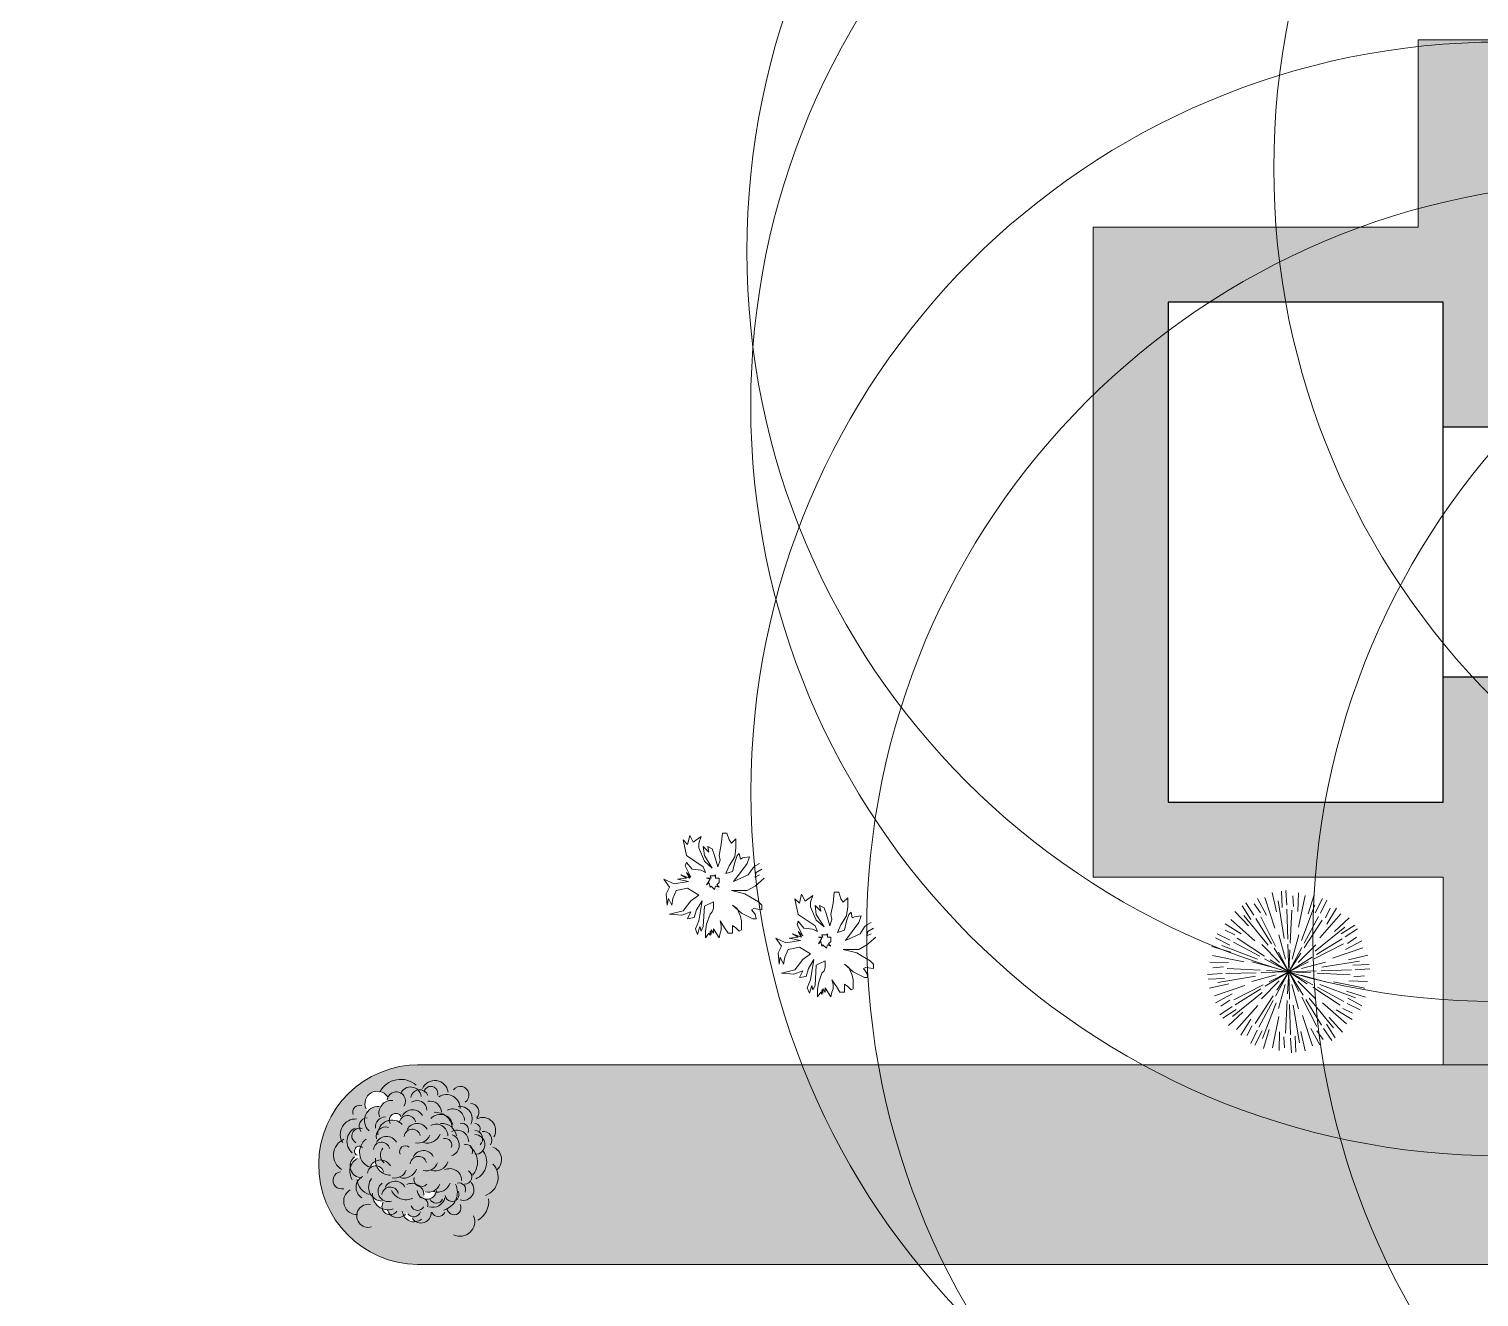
# Model space of a CAD drawing. Header units: millimetres. Extents: x 664 to 1534, y 1164 to 2765.
# Drawn here: x 732.79 to 761.8, y 1287.07 to 1312.43 of the extents above; entities that cross this region are included whole.
import ezdxf

# ---------------------------------------------------------------- set-up
doc = ezdxf.new("R2010")
doc.units = ezdxf.units.MM
for name, color, linetype, lineweight in [('Arvores', 84, 'Continuous', 20), ('Barra', 9, 'Continuous', 9), ('Calçadas', 7, 'Continuous', 13), ('Jardim', 92, 'Continuous', 20), ('Paredes', 5, 'Continuous', 25)]:
    doc.layers.add(name, color=color, linetype=linetype, lineweight=lineweight)
pattern_1 = [(210, (-839.1493, -158.44754), (-0.26295997, -0.98137997), [0.1905, -1.24634]), (165, (-839.1493, -158.4475), (-0.26296015, -0.98138064), [0.1905, -0.8255]), (255, (-839.1493, -158.4475), (0.98138064, -0.26296015), [0.1905, -0.8255])]

msp = doc.modelspace()

# ---------------------------------------------------------------- hatches: boundary and pattern name
at = {"layer": 'Barra'}
h = msp.add_hatch(dxfattribs=at)
h.set_pattern_fill('AR-CONC', color=256, scale=0.025, style=0)
h.set_pattern_definition([(50, (-603.278, 21.2618), (4.554617, -0.398477), [0.47625, -5.23875]), (355, (-603.278, 21.262), (-0.881071, 4.776416), [0.381, -4.191]), (100.451, (-602.8986, 21.2286), (3.673563, 4.377917), [0.40475, -4.45225]), (46.1842, (-603.278, 22.532), (6.776976, -1.051058), [0.714375, -7.858125]), (96.6356, (-602.7134, 22.444), (5.935106, 6.185639), [0.607125, -6.678375]), (351.184, (-603.278, 22.532), (5.935115, 6.185628), [0.5715, -6.2865]), (21, (-602.643, 22.2143), (3.790372, -2.556638), [0.47625, -5.23875]), (326, (-602.643, 22.2143), (1.545051, 4.604699), [0.381, -4.191]), (71.4514, (-602.3273, 22.0013), (5.335412, 2.048071), [0.40475, -4.45225]), (37.5, (-603.2781, 21.2618), (0.0772151, 2.113876), [0, -4.1402, 0, -4.2545, 0, -4.206875]), (7.5, (-603.2781, 21.2618), (1.6704916, 2.5045144), [0, -2.4257, 0, -4.04495, 0, -1.603375]), (327.5, (-604.6942, 21.2618), (3.3897649, -0.1432186), [0, -1.5875, 0, -4.953, 0, -6.57225]), (317.5, (-605.3292, 21.2618), (3.7032295, 0.6356623), [0, -2.06375, 0, -3.2893, 0, -4.66725])])
h.paths.add_polyline_path([(983.311, 1225.034, -0.414214), (978.311, 1220.034), (745.25, 1220.034), (745.25, 1215.034), (978.311, 1215.034, 0.414223), (988.311, 1225.034), (988.308, 1327.37), (983.311, 1327.37)])
h = msp.add_hatch(dxfattribs=at)
h.set_pattern_fill('AR-CONC', color=256, scale=0.025, style=0)
h.set_pattern_definition([(50, (-839.1493, -158.4475), (4.554617, -0.398477), [0.47625, -5.23875]), (355, (-839.1493, -158.4475), (-0.881071, 4.776416), [0.381, -4.191]), (100.451, (-838.7697, -158.4808), (3.6735625, 4.377917), [0.40475, -4.45225]), (46.1842, (-839.1493, -157.1775), (6.776976, -1.051058), [0.714375, -7.858125]), (96.6356, (-838.5845, -157.265), (5.935106, 6.185639), [0.607125, -6.678375]), (351.184, (-839.149, -157.1775), (5.935115, 6.185628), [0.5715, -6.2865]), (21, (-838.5143, -157.495), (3.790372, -2.556638), [0.47625, -5.23875]), (326, (-838.5143, -157.495), (1.545051, 4.604699), [0.381, -4.191]), (71.4514, (-838.1984, -157.708), (5.335412, 2.0480714), [0.40475, -4.45225]), (37.5, (-839.1493, -158.4475), (0.0772151, 2.113876), [0, -4.1402, 0, -4.2545, 0, -4.206875]), (7.5, (-839.1493, -158.4475), (1.6704916, 2.5045144), [0, -2.4257, 0, -4.04495, 0, -1.603375]), (327.5, (-840.5653, -158.4475), (3.3897649, -0.1432186), [0, -1.5875, 0, -4.953, 0, -6.57225]), (317.5, (-841.2003, -158.4475), (3.7032295, 0.6356623), [0, -2.06375, 0, -3.2893, 0, -4.66725])])
h.paths.add_polyline_path([(857.741, 1271.714), (857.741, 1280.464), (849.741, 1280.464), (849.741, 1271.714, -0.414214), (841.741, 1263.714), (702.154, 1263.714, -0.414214), (695.154, 1270.714), (695.154, 1287.775, 0.414214), (688.154, 1294.775), (684.981, 1294.775), (684.981, 1286.775, -0.414214), (685.981, 1285.775), (685.981, 1225.034, 0.414214), (695.981, 1215.034), (744.708, 1215.034), (744.708, 1220.034), (695.981, 1220.034, -0.414214), (690.981, 1225.034), (690.981, 1248.714, -0.414214), (697.981, 1255.714), (841.741, 1255.714, 0.414214)])
at = {"layer": 'Calçadas'}
h = msp.add_hatch(dxfattribs=at)
h.set_pattern_fill('AR-SAND', color=256, scale=0.02, angle=-90, style=0)
h.set_pattern_definition([(307.5, (-540.2502, 1911.4388), (0.97882647, 0.03200063), [0, -0.77216, 0, -0.8636, 0, -0.8255]), (277.5, (-540.2502, 1911.4388), (1.4336502, -0.8990466), [0, -0.41656, 0, -0.69596, 0, -0.2667]), (237.5, (-540.2502, 1912.0636), (0.00287437, -1.58198474), [0, -0.254, 0, -0.9144, 0, -1.1938]), (227.5, (-540.2502, 1912.0636), (0.4458586, -1.5271129), [0, -0.127, 0, -0.59944, 0, -0.6858])])
h.paths.add_polyline_path([(785.781, 1312.214), (785.781, 1338.714), (784.281, 1338.714), (784.281, 1312.214), (760.581, 1312.214), (760.581, 1308.464), (754.081, 1308.464), (754.081, 1295.464), (761.081, 1295.464), (761.081, 1291.714), (818.581, 1291.714), (818.581, 1295.464), (825.581, 1295.464), (825.581, 1308.464), (819.081, 1308.464), (819.081, 1312.214)])
h.paths.add_polyline_path([(800.081, 1309.714), (800.081, 1310.714), (807.581, 1310.714), (807.581, 1309.714), (817.581, 1309.714), (817.581, 1304.464), (818.581, 1304.464), (818.581, 1306.964), (824.081, 1306.964), (824.081, 1296.964), (818.581, 1296.964), (818.581, 1299.464), (817.581, 1299.464), (817.581, 1294.214), (807.581, 1294.214), (807.581, 1293.214), (800.081, 1293.214), (800.081, 1294.214), (792.581, 1294.214), (792.581, 1293.214), (785.081, 1293.214), (785.081, 1294.214), (777.081, 1294.214), (777.081, 1293.214), (769.081, 1293.214), (769.081, 1294.214), (762.081, 1294.214), (762.081, 1299.464), (761.081, 1299.464), (761.081, 1296.964), (755.581, 1296.964), (755.581, 1306.964), (761.081, 1306.964), (761.081, 1304.464), (762.081, 1304.464), (762.081, 1309.714), (769.081, 1309.714), (769.081, 1310.714), (777.081, 1310.714), (777.081, 1309.714), (785.081, 1309.714), (785.081, 1310.714), (792.581, 1310.714), (792.581, 1309.714)], flags=16)
h.paths.add_polyline_path([(790.988, 1307.66), (790.988, 1294.879), (787.917, 1294.879), (787.917, 1307.66)], flags=8)
at = {"layer": 'Jardim'}
h = msp.add_hatch(dxfattribs=at)
h.set_pattern_fill('GRASS', color=256, scale=0.04, angle=120, style=0)
h.set_pattern_definition(pattern_1)
h.paths.add_polyline_path([(823.712, 1289.822), (824.489, 1290.084, -0.007598), (824.337, 1290.153), (824.285, 1290.133), (824.273, 1290.164), (753.7, 1290.164), (753.7, 1291.714), (740.564, 1291.714, 0.992335), (740.564, 1287.721), (740.564, 1287.714), (765.764, 1287.714), (799.064, 1287.714), (824.34, 1287.714), (825.105, 1288.129), (825.342, 1287.714), (825.534, 1287.714), (825.531, 1287.722, 0.116437), (826.427, 1287.917), (826.472, 1288.712), (827.216, 1288.595, 0.13187), (827.556, 1289.572), (826.617, 1289.962), (826.726, 1290.164), (826.521, 1290.164), (826.334, 1289.836), (826.247, 1289.878), (826.2, 1289.788), (826.408, 1289.682), (826.25, 1289.646), (826.905, 1289.253), (826.345, 1289.252), (826.515, 1289.13), (826.039, 1289.135), (826.004, 1288.85), (825.914, 1288.991), (825.842, 1288.53), (825.609, 1288.934), (825.576, 1288.77), (825.44, 1289.023), (825.351, 1288.987), (825.386, 1288.914), (824.908, 1288.683), (824.976, 1288.837), (824.627, 1288.697), (824.805, 1289.053), (824.646, 1289.004), (824.849, 1289.37)])
h.paths.add_polyline_path([(741.797, 1290.37, -0.017428), (741.793, 1290.364, -0.011964), (741.8, 1290.368, 0.005942)], flags=16)
h.paths.add_polyline_path([(741.648, 1289.489, -0.213501), (741.616, 1289.378, -0.929781), (741.361, 1289.035, -0.659983), (741.115, 1289.1, -0.521217), (740.764, 1288.886, 0.294426), (740.721, 1289.025, -0.116308), (740.638, 1289.057, -0.080516), (740.681, 1289.048, 0.270746), (740.618, 1289.277, -0.203215), (740.517, 1289.335, -0.238897), (740.674, 1289.191, 0.302115), (740.938, 1289.228, -0.473561), (740.721, 1289.025, -0.294426), (740.764, 1288.886, 0.521217), (741.115, 1289.1, 0.525542), (741.32, 1289, 0.148172), (741.356, 1289.211, -0.359243), (741.361, 1289.035, 0.929781), (741.616, 1289.378, 0.213501), (741.648, 1289.489, 0.400106), (741.656, 1290.034, 0.213163), (741.577, 1290.111, 0.560449), (741.3, 1290.401, 0.053177), (741.26, 1290.451, 0.218071), (741.122, 1290.699, 0.081007), (741.043, 1290.72, 0.022447), (741.044, 1290.742, -0.287365), (741.26, 1290.451, -0.053177), (741.3, 1290.401, -0.292697), (741.538, 1290.312, 0.559449), (741.493, 1290.538, 0.30431), (741.408, 1290.785, 0.437154), (741.175, 1291.117, 0.889629), (740.651, 1291.208, -0.071146), (740.697, 1291.188, -0.989443), (740.959, 1291.104, 0.989443), (740.697, 1291.188, 0.189198), (740.57, 1291.212, 0.514576), (740.229, 1291.148, 0.585545), (739.951, 1290.986, 0.166033), (739.824, 1290.878, 0.265663), (739.564, 1290.782, -1.068265), (739.968, 1291.066, -0.443489), (740.229, 1291.148, -0.514576), (740.57, 1291.212, -0.116484), (740.651, 1291.208, -0.889629), (741.175, 1291.117, -0.437154), (741.408, 1290.785, -0.30431), (741.493, 1290.538, -0.559449), (741.538, 1290.312, -0.230019), (741.577, 1290.111, -0.213163), (741.656, 1290.034, -0.400106)], flags=16)
h.paths.add_polyline_path([(740.524, 1288.578, -0.306194), (740.287, 1288.693, -0.35541), (740.019, 1288.715, -0.342175), (739.856, 1288.835, -0.262785), (739.665, 1289.07, -0.049084), (739.63, 1289.113, -0.380186), (739.35, 1289.473, -0.636426), (739.35, 1289.904, -0.895643), (739.421, 1290.083, 0.42388), (739.612, 1289.665, -0.18521), (739.72, 1289.785, 0.080107), (739.74, 1289.693, -0.371417), (739.888, 1289.536, -0.189043), (739.74, 1289.693, 0.227493), (739.605, 1289.645, -0.023274), (739.612, 1289.665, -0.231179), (739.416, 1289.865, 0.259902), (739.215, 1289.656, 0.337424), (739.42, 1289.453, 0.102867), (739.357, 1289.377, 0.301228), (739.63, 1289.113, 0.291431), (739.907, 1288.991, -0.013881), (739.896, 1288.995, 0.269023), (739.856, 1288.835, 0.087322), (739.96, 1288.813, 0.668155), (740.351, 1288.763, 0.215731), (740.436, 1288.682, 0.170619)], flags=16)
h.paths.add_polyline_path([(740.199, 1290.565, 0.189777), (739.995, 1290.603, -0.844364), (740.25, 1290.656, 0.161871)], flags=16)
h = msp.add_hatch(dxfattribs=at)
h.set_pattern_fill('GRASS', color=256, scale=0.04, angle=120, style=0)
h.set_pattern_definition(pattern_1)
h.paths.add_polyline_path([(825.62, 1291.174), (825.168, 1291.714), (753.7, 1291.714), (753.7, 1290.164), (823.244, 1290.164), (823.921, 1290.38), (823.939, 1290.331), (823.564, 1290.164), (824.102, 1290.164), (824.253, 1290.22), (824.273, 1290.164), (825.01, 1290.164), (824.97, 1290.268), (825.11, 1290.169), (825.041, 1290.366), (825.298, 1290.164), (825.374, 1290.164), (825.343, 1290.268), (825.458, 1290.164), (825.583, 1290.164, -0.001338), (825.581, 1290.195), (825.552, 1290.222), (825.579, 1290.249, -0.002229), (825.578, 1290.301), (825.541, 1290.34), (825.576, 1290.374, -0.00222), (825.576, 1290.425), (825.548, 1290.456), (825.576, 1290.485, -0.0028), (825.576, 1290.55), (825.552, 1290.581), (825.578, 1290.606, -0.024549)])

# ---------------------------------------------------------------- linework, layer by layer
at = {"layer": 'Arvores'}
for p, q in [((746.009, 1296.301), (745.964, 1296.121)), ((746.076, 1296.166), (746.009, 1296.301)), ((746.234, 1296.279), (746.076, 1296.166)), ((746.189, 1296.144), (746.234, 1296.279)), ((746.661, 1296.346), (746.639, 1296.121)), ((746.751, 1296.346), (746.661, 1296.346)), ((746.796, 1296.211), (746.751, 1296.346)), ((745.964, 1296.121), (745.874, 1296.211)), ((745.874, 1296.211), (745.941, 1295.896)), ((746.189, 1296.054), (746.189, 1296.144)), ((746.301, 1295.784), (746.189, 1296.054)), ((746.279, 1296.076), (746.301, 1295.896)), ((746.391, 1295.964), (746.279, 1296.076)), ((746.459, 1296.031), (746.369, 1296.076)), ((746.369, 1296.076), (746.391, 1295.964)), ((746.504, 1295.896), (746.459, 1296.031)), ((746.639, 1296.121), (746.594, 1295.896)), ((746.841, 1296.144), (746.796, 1296.211)), ((746.931, 1296.234), (746.841, 1296.144)), ((746.909, 1295.874), (746.931, 1296.054)), ((746.931, 1296.054), (746.931, 1296.234)), ((745.941, 1295.761), (745.919, 1295.694)), ((745.919, 1295.694), (746.031, 1295.469)), ((745.941, 1295.896), (746.279, 1295.671)), ((746.054, 1295.626), (745.941, 1295.761)), ((746.301, 1295.896), (746.459, 1295.649)), ((746.459, 1295.649), (746.301, 1295.784)), ((746.571, 1295.671), (746.504, 1295.896)), ((746.616, 1295.806), (746.571, 1295.671)), ((746.594, 1295.896), (746.616, 1295.806)), ((746.729, 1295.536), (746.796, 1295.694)), ((746.796, 1295.694), (746.909, 1295.874)), ((746.909, 1295.761), (746.864, 1295.581)), ((746.954, 1295.896), (746.909, 1295.761)), ((746.999, 1295.941), (746.954, 1295.896)), ((747.021, 1295.829), (746.999, 1295.941)), ((747.066, 1295.851), (747.021, 1295.829)), ((747.021, 1295.559), (747.156, 1295.739)), ((747.201, 1295.874), (747.066, 1295.851)), ((747.156, 1295.739), (747.201, 1295.874)), ((747.314, 1295.694), (747.269, 1295.649)), ((747.404, 1295.739), (747.314, 1295.694)), ((745.491, 1295.424), (745.604, 1295.266)), ((745.694, 1295.334), (745.491, 1295.424)), ((745.941, 1295.446), (745.761, 1295.424)), ((745.761, 1295.424), (745.986, 1295.379)), ((745.829, 1295.514), (745.941, 1295.446)), ((746.009, 1295.446), (745.829, 1295.514)), ((745.941, 1295.559), (746.009, 1295.446)), ((746.031, 1295.469), (745.941, 1295.559)), ((746.234, 1295.604), (746.054, 1295.626)), ((746.324, 1295.559), (746.234, 1295.604)), ((746.279, 1295.671), (746.324, 1295.559)), ((746.346, 1295.446), (746.414, 1295.424)), ((746.436, 1295.446), (746.346, 1295.446)), ((746.414, 1295.424), (746.346, 1295.311)), ((746.414, 1295.491), (746.436, 1295.446)), ((746.504, 1295.491), (746.414, 1295.491)), ((746.526, 1295.514), (746.504, 1295.491)), ((746.526, 1295.446), (746.526, 1295.514)), ((746.594, 1295.446), (746.526, 1295.446)), ((746.594, 1295.356), (746.594, 1295.446)), ((746.864, 1295.581), (746.729, 1295.536)), ((746.886, 1295.379), (747.021, 1295.559)), ((747.179, 1295.514), (746.886, 1295.379)), ((747.269, 1295.649), (747.179, 1295.514)), ((747.314, 1295.469), (747.336, 1295.559)), ((747.404, 1295.514), (747.314, 1295.469)), ((747.314, 1295.289), (747.494, 1295.446)), ((747.336, 1295.559), (747.449, 1295.626)), ((745.604, 1295.266), (745.536, 1295.131)), ((745.536, 1295.131), (745.559, 1294.906)), ((745.671, 1295.041), (745.739, 1295.199)), ((745.986, 1295.379), (745.694, 1295.334)), ((745.739, 1295.199), (745.964, 1295.244)), ((745.964, 1295.244), (746.189, 1295.109)), ((746.189, 1295.109), (746.031, 1294.996)), ((746.346, 1295.311), (746.391, 1295.356)), ((746.391, 1295.356), (746.414, 1295.266)), ((746.414, 1295.266), (746.436, 1295.289)), ((746.436, 1295.289), (746.504, 1295.221)), ((746.504, 1295.221), (746.526, 1295.289)), ((746.526, 1295.289), (746.594, 1295.266)), ((746.549, 1295.311), (746.594, 1295.356)), ((746.594, 1295.266), (746.549, 1295.311)), ((746.841, 1295.199), (746.954, 1295.199)), ((747.111, 1295.131), (746.841, 1295.199)), ((746.954, 1295.199), (747.156, 1295.199)), ((747.224, 1295.064), (747.111, 1295.131)), ((747.156, 1295.199), (747.314, 1295.289)), ((748.246, 1295.124), (748.201, 1294.944)), ((748.314, 1294.989), (748.246, 1295.124)), ((748.471, 1295.101), (748.314, 1294.989)), ((748.426, 1294.966), (748.471, 1295.101)), ((748.899, 1295.169), (748.876, 1294.944)), ((748.989, 1295.169), (748.899, 1295.169)), ((749.034, 1295.034), (748.989, 1295.169)), ((757.751, 1294.772), (757.663, 1295.158)), ((757.86, 1294.861), (757.846, 1295.184)), ((757.955, 1294.905), (757.934, 1295.196)), ((758.174, 1294.779), (758.186, 1295.152)), ((758.382, 1294.732), (758.499, 1295.111)), ((745.559, 1294.906), (745.581, 1295.041)), ((745.581, 1295.041), (745.649, 1294.906)), ((745.649, 1294.906), (745.671, 1295.041)), ((746.031, 1294.996), (745.874, 1294.794)), ((746.099, 1294.659), (746.144, 1294.816)), ((746.144, 1294.816), (746.256, 1294.996)), ((746.256, 1294.996), (746.189, 1294.591)), ((746.279, 1294.479), (746.301, 1294.884)), ((746.301, 1294.884), (746.481, 1294.974)), ((746.481, 1294.839), (746.459, 1294.771)), ((746.481, 1294.974), (746.481, 1294.839)), ((746.954, 1294.839), (746.864, 1294.906)), ((746.864, 1294.906), (747.044, 1294.749)), ((747.021, 1294.681), (746.954, 1294.839)), ((747.381, 1294.974), (747.224, 1295.064)), ((747.246, 1294.816), (747.291, 1294.839)), ((747.314, 1294.726), (747.246, 1294.816)), ((747.291, 1294.839), (747.449, 1294.816)), ((747.449, 1294.906), (747.381, 1294.974)), ((747.449, 1294.816), (747.449, 1294.906)), ((748.201, 1294.944), (748.111, 1295.034)), ((748.111, 1295.034), (748.179, 1294.719)), ((748.426, 1294.876), (748.426, 1294.966)), ((748.539, 1294.606), (748.426, 1294.876)), ((748.516, 1294.899), (748.539, 1294.719)), ((748.629, 1294.786), (748.516, 1294.899)), ((748.696, 1294.854), (748.606, 1294.899)), ((748.606, 1294.899), (748.629, 1294.786)), ((748.741, 1294.719), (748.696, 1294.854)), ((748.876, 1294.944), (748.831, 1294.719)), ((749.079, 1294.966), (749.034, 1295.034)), ((749.169, 1295.056), (749.079, 1294.966)), ((749.146, 1294.696), (749.169, 1294.876)), ((749.169, 1294.876), (749.169, 1295.056)), ((757.234, 1294.622), (757.061, 1294.895)), ((757.294, 1294.708), (757.131, 1294.95)), ((757.425, 1294.753), (757.303, 1294.93)), ((757.547, 1294.709), (757.371, 1295.038)), ((757.717, 1294.449), (757.514, 1295.057)), ((757.9, 1294.24), (757.778, 1294.994)), ((757.972, 1294.227), (757.955, 1294.829)), ((758.091, 1294.878), (758.073, 1295.093)), ((758.191, 1294.469), (758.319, 1295.097)), ((758.245, 1294.197), (758.516, 1294.91)), ((758.52, 1294.754), (758.67, 1295.041)), ((758.625, 1294.745), (758.753, 1295.008)), ((758.729, 1294.654), (758.822, 1294.849)), ((758.752, 1294.526), (758.949, 1294.844)), ((745.874, 1294.794), (745.604, 1294.726)), ((745.604, 1294.726), (745.851, 1294.704)), ((745.851, 1294.704), (746.031, 1294.771)), ((746.031, 1294.771), (745.964, 1294.636)), ((745.964, 1294.636), (746.099, 1294.659)), ((746.189, 1294.591), (746.121, 1294.434)), ((746.346, 1294.524), (746.324, 1294.389)), ((746.414, 1294.726), (746.346, 1294.524)), ((746.459, 1294.771), (746.414, 1294.726)), ((746.616, 1294.591), (746.706, 1294.456)), ((746.639, 1294.501), (746.616, 1294.591)), ((747.044, 1294.591), (747.021, 1294.681)), ((747.044, 1294.749), (747.269, 1294.636)), ((747.044, 1294.411), (747.044, 1294.591)), ((747.269, 1294.636), (747.336, 1294.636)), ((747.336, 1294.636), (747.314, 1294.726)), ((748.179, 1294.584), (748.156, 1294.516)), ((748.179, 1294.719), (748.516, 1294.494)), ((748.291, 1294.449), (748.179, 1294.584)), ((748.539, 1294.719), (748.696, 1294.471)), ((748.696, 1294.471), (748.539, 1294.606)), ((748.809, 1294.494), (748.741, 1294.719)), ((748.854, 1294.629), (748.809, 1294.494)), ((748.831, 1294.719), (748.854, 1294.629)), ((749.034, 1294.516), (749.146, 1294.696)), ((749.146, 1294.584), (749.101, 1294.404)), ((749.191, 1294.719), (749.146, 1294.584)), ((749.236, 1294.764), (749.191, 1294.719)), ((749.259, 1294.651), (749.236, 1294.764)), ((749.304, 1294.674), (749.259, 1294.651)), ((749.259, 1294.381), (749.394, 1294.561)), ((749.439, 1294.696), (749.304, 1294.674)), ((749.394, 1294.561), (749.439, 1294.696)), ((749.641, 1294.561), (749.551, 1294.516)), ((757.04, 1294.334), (756.722, 1294.531)), ((757.317, 1294.194), (756.836, 1294.619)), ((757.185, 1294.491), (756.915, 1294.782)), ((757.58, 1294.105), (757.097, 1294.697)), ((757.649, 1294.13), (757.332, 1294.642)), ((757.731, 1294.085), (757.432, 1294.671)), ((758.021, 1294.147), (758.055, 1294.804)), ((758.301, 1294.149), (758.587, 1294.68)), ((758.304, 1294.055), (758.661, 1294.607)), ((758.612, 1294.25), (759.036, 1294.73)), ((758.908, 1294.382), (759.199, 1294.651)), ((746.121, 1294.434), (746.166, 1294.321)), ((746.166, 1294.321), (746.211, 1294.479)), ((746.211, 1294.479), (746.234, 1294.389)), ((746.234, 1294.389), (746.279, 1294.479)), ((746.324, 1294.389), (746.324, 1294.254)), ((746.324, 1294.254), (746.391, 1294.344)), ((746.391, 1294.344), (746.414, 1294.299)), ((746.414, 1294.299), (746.414, 1294.389)), ((746.414, 1294.389), (746.436, 1294.321)), ((746.436, 1294.411), (746.481, 1294.344)), ((746.436, 1294.321), (746.436, 1294.411)), ((746.481, 1294.434), (746.594, 1294.254)), ((746.481, 1294.344), (746.481, 1294.434)), ((746.594, 1294.254), (746.616, 1294.344)), ((746.616, 1294.344), (746.639, 1294.411)), ((746.639, 1294.411), (746.639, 1294.501)), ((746.706, 1294.456), (746.774, 1294.344)), ((746.774, 1294.344), (746.864, 1294.344)), ((746.864, 1294.366), (746.864, 1294.501)), ((746.864, 1294.501), (746.931, 1294.456)), ((746.864, 1294.344), (746.864, 1294.366)), ((746.931, 1294.456), (746.999, 1294.389)), ((746.999, 1294.389), (747.044, 1294.411)), ((747.729, 1294.246), (747.841, 1294.089)), ((747.931, 1294.156), (747.729, 1294.246)), ((748.179, 1294.269), (747.999, 1294.246)), ((747.999, 1294.246), (748.224, 1294.201)), ((748.066, 1294.336), (748.179, 1294.269)), ((748.246, 1294.269), (748.066, 1294.336)), ((748.156, 1294.516), (748.269, 1294.291)), ((748.179, 1294.381), (748.246, 1294.269)), ((748.269, 1294.291), (748.179, 1294.381)), ((748.471, 1294.426), (748.291, 1294.449)), ((748.561, 1294.381), (748.471, 1294.426)), ((748.516, 1294.494), (748.561, 1294.381)), ((748.584, 1294.269), (748.651, 1294.246)), ((748.674, 1294.269), (748.584, 1294.269)), ((748.651, 1294.246), (748.584, 1294.134)), ((748.651, 1294.314), (748.674, 1294.269)), ((748.741, 1294.314), (748.651, 1294.314)), ((748.764, 1294.336), (748.741, 1294.314)), ((748.764, 1294.269), (748.764, 1294.336)), ((748.831, 1294.269), (748.764, 1294.269)), ((748.831, 1294.179), (748.831, 1294.269)), ((748.966, 1294.359), (749.034, 1294.516)), ((749.101, 1294.404), (748.966, 1294.359)), ((749.124, 1294.201), (749.259, 1294.381)), ((749.416, 1294.336), (749.124, 1294.201)), ((749.506, 1294.471), (749.416, 1294.336)), ((749.551, 1294.516), (749.506, 1294.471)), ((749.551, 1294.291), (749.574, 1294.381)), ((749.641, 1294.336), (749.551, 1294.291)), ((749.551, 1294.111), (749.731, 1294.269)), ((749.574, 1294.381), (749.686, 1294.449)), ((756.812, 1294.103), (756.525, 1294.253)), ((756.821, 1294.207), (756.559, 1294.336)), ((756.912, 1294.312), (756.718, 1294.404)), ((757.511, 1293.886), (756.959, 1294.244)), ((757.927, 1293.828), (757.797, 1294.314)), ((758.063, 1293.827), (758.193, 1294.312)), ((758.522, 1293.986), (759.114, 1294.469)), ((758.547, 1293.917), (759.06, 1294.234)), ((759.04, 1294.332), (759.312, 1294.505)), ((759.125, 1294.272), (759.368, 1294.435)), ((759.17, 1294.141), (759.348, 1294.263)), ((747.841, 1294.089), (747.774, 1293.954)), ((747.774, 1293.954), (747.796, 1293.729)), ((747.909, 1293.864), (747.976, 1294.021)), ((748.224, 1294.201), (747.931, 1294.156)), ((747.976, 1294.021), (748.201, 1294.066)), ((748.201, 1294.066), (748.426, 1293.931)), ((748.584, 1294.134), (748.629, 1294.179)), ((748.629, 1294.179), (748.651, 1294.089)), ((748.651, 1294.089), (748.674, 1294.111)), ((748.674, 1294.111), (748.741, 1294.044)), ((748.741, 1294.044), (748.764, 1294.111)), ((748.764, 1294.111), (748.831, 1294.089)), ((748.786, 1294.134), (748.831, 1294.179)), ((748.831, 1294.089), (748.786, 1294.134)), ((749.079, 1294.021), (749.191, 1294.021)), ((749.349, 1293.954), (749.079, 1294.021)), ((749.191, 1294.021), (749.394, 1294.021)), ((749.461, 1293.886), (749.349, 1293.954)), ((749.394, 1294.021), (749.551, 1294.111)), ((756.834, 1293.965), (756.456, 1294.081)), ((757.37, 1293.828), (756.656, 1294.099)), ((757.417, 1293.884), (756.887, 1294.169)), ((757.809, 1293.762), (757.454, 1294.118)), ((757.992, 1293.574), (757.702, 1294.044)), ((757.992, 1293.574), (757.791, 1293.968)), ((757.992, 1293.574), (757.975, 1294.126)), ((757.992, 1293.574), (758.253, 1294.06)), ((757.992, 1293.574), (758.015, 1294.016)), ((757.992, 1293.574), (758.232, 1293.945)), ((758.18, 1293.757), (758.535, 1294.113)), ((758.502, 1293.835), (759.088, 1294.134)), ((758.866, 1293.849), (759.474, 1294.053)), ((759.126, 1294.019), (759.455, 1294.195)), ((747.796, 1293.729), (747.819, 1293.864)), ((747.819, 1293.864), (747.886, 1293.729)), ((747.886, 1293.729), (747.909, 1293.864)), ((748.269, 1293.819), (748.111, 1293.616)), ((748.426, 1293.931), (748.269, 1293.819)), ((748.381, 1293.639), (748.494, 1293.819)), ((748.494, 1293.819), (748.426, 1293.414)), ((748.516, 1293.301), (748.539, 1293.706)), ((748.539, 1293.706), (748.719, 1293.796)), ((748.719, 1293.661), (748.696, 1293.594)), ((748.719, 1293.796), (748.719, 1293.661)), ((749.191, 1293.661), (749.101, 1293.729)), ((749.101, 1293.729), (749.281, 1293.571)), ((749.259, 1293.504), (749.191, 1293.661)), ((749.619, 1293.796), (749.461, 1293.886)), ((749.484, 1293.639), (749.529, 1293.661)), ((749.529, 1293.661), (749.686, 1293.639)), ((749.686, 1293.729), (749.619, 1293.796)), ((749.686, 1293.639), (749.686, 1293.729)), ((756.787, 1293.757), (756.414, 1293.769)), ((757.097, 1293.774), (756.469, 1293.901)), ((756.688, 1293.673), (756.473, 1293.656)), ((757.74, 1293.646), (757.254, 1293.776)), ((757.992, 1293.574), (757.506, 1293.836)), ((757.992, 1293.574), (757.621, 1293.815)), ((757.992, 1293.574), (758.461, 1293.864)), ((757.992, 1293.574), (758.385, 1293.775)), ((758.246, 1293.639), (758.731, 1293.769)), ((758.657, 1293.666), (759.411, 1293.788)), ((759.189, 1293.815), (759.576, 1293.903)), ((759.278, 1293.707), (759.601, 1293.72)), ((748.111, 1293.616), (747.841, 1293.549)), ((747.841, 1293.549), (748.089, 1293.526)), ((748.089, 1293.526), (748.269, 1293.594)), ((748.269, 1293.594), (748.201, 1293.459)), ((748.201, 1293.459), (748.336, 1293.481)), ((748.336, 1293.481), (748.381, 1293.639)), ((748.426, 1293.414), (748.359, 1293.256)), ((748.651, 1293.549), (748.584, 1293.346)), ((748.696, 1293.594), (748.651, 1293.549)), ((748.854, 1293.414), (748.944, 1293.279)), ((748.876, 1293.324), (748.854, 1293.414)), ((749.281, 1293.414), (749.259, 1293.504)), ((749.281, 1293.571), (749.506, 1293.459)), ((749.281, 1293.234), (749.281, 1293.414)), ((749.551, 1293.549), (749.484, 1293.639)), ((749.506, 1293.459), (749.574, 1293.459)), ((749.574, 1293.459), (749.551, 1293.549)), ((756.661, 1293.537), (756.37, 1293.517)), ((756.706, 1293.442), (756.383, 1293.429)), ((757.326, 1293.483), (756.573, 1293.361)), ((757.339, 1293.555), (756.737, 1293.537)), ((757.42, 1293.604), (756.763, 1293.638)), ((757.738, 1293.51), (757.252, 1293.38)), ((757.992, 1293.574), (757.441, 1293.558)), ((757.804, 1293.392), (757.449, 1293.036)), ((757.992, 1293.574), (757.523, 1293.285)), ((757.992, 1293.574), (757.551, 1293.597)), ((757.992, 1293.574), (757.598, 1293.374)), ((757.992, 1293.574), (757.73, 1293.089)), ((757.992, 1293.574), (757.752, 1293.204)), ((757.992, 1293.574), (757.969, 1293.133)), ((757.992, 1293.574), (758.543, 1293.591)), ((757.992, 1293.574), (758.193, 1293.181)), ((757.992, 1293.574), (758.282, 1293.105)), ((757.992, 1293.574), (758.363, 1293.334)), ((757.992, 1293.574), (758.477, 1293.313)), ((757.992, 1293.574), (758.433, 1293.552)), ((757.992, 1293.574), (758.008, 1293.023)), ((758.175, 1293.387), (758.53, 1293.031)), ((758.244, 1293.503), (758.729, 1293.373)), ((758.564, 1293.545), (759.221, 1293.511)), ((758.644, 1293.594), (759.246, 1293.612)), ((758.887, 1293.375), (759.515, 1293.248)), ((759.196, 1293.392), (759.57, 1293.38)), ((759.296, 1293.476), (759.51, 1293.493)), ((759.322, 1293.612), (759.614, 1293.632)), ((748.359, 1293.256), (748.404, 1293.144)), ((748.404, 1293.144), (748.449, 1293.301)), ((748.449, 1293.301), (748.471, 1293.211)), ((748.471, 1293.211), (748.516, 1293.301)), ((748.584, 1293.346), (748.561, 1293.211)), ((748.561, 1293.211), (748.561, 1293.076)), ((748.561, 1293.076), (748.629, 1293.166)), ((748.629, 1293.166), (748.651, 1293.121)), ((748.651, 1293.121), (748.651, 1293.211)), ((748.651, 1293.211), (748.674, 1293.144)), ((748.674, 1293.234), (748.719, 1293.166)), ((748.674, 1293.144), (748.674, 1293.234)), ((748.719, 1293.256), (748.831, 1293.076)), ((748.719, 1293.166), (748.719, 1293.256)), ((748.831, 1293.076), (748.854, 1293.166)), ((748.854, 1293.166), (748.876, 1293.234)), ((748.876, 1293.234), (748.876, 1293.324)), ((748.944, 1293.279), (749.011, 1293.166)), ((749.011, 1293.166), (749.101, 1293.166)), ((749.101, 1293.189), (749.101, 1293.324)), ((749.101, 1293.324), (749.169, 1293.279)), ((749.101, 1293.166), (749.101, 1293.189)), ((749.169, 1293.279), (749.236, 1293.211)), ((749.236, 1293.211), (749.281, 1293.234)), ((756.794, 1293.334), (756.408, 1293.246)), ((757.117, 1293.3), (756.509, 1293.096)), ((756.858, 1293.13), (756.528, 1292.954)), ((757.461, 1293.162), (756.87, 1292.68)), ((757.481, 1293.314), (756.896, 1293.015)), ((757.437, 1293.231), (756.924, 1292.915)), ((757.68, 1293.094), (757.322, 1292.542)), ((757.921, 1293.322), (757.791, 1292.837)), ((758.056, 1293.321), (758.186, 1292.835)), ((758.473, 1293.263), (759.025, 1292.905)), ((758.567, 1293.265), (759.097, 1292.98)), ((758.614, 1293.321), (759.328, 1293.05)), ((759.149, 1293.184), (759.528, 1293.067)), ((756.858, 1292.877), (756.616, 1292.714)), ((756.813, 1293.008), (756.636, 1292.886)), ((756.944, 1292.817), (756.671, 1292.644)), ((757.372, 1292.899), (756.947, 1292.419)), ((757.682, 1293), (757.397, 1292.469)), ((757.738, 1292.952), (757.467, 1292.239)), ((757.962, 1293.002), (757.928, 1292.345)), ((758.011, 1292.922), (758.029, 1292.32)), ((758.083, 1292.909), (758.205, 1292.155)), ((758.252, 1293.064), (758.552, 1292.478)), ((758.335, 1293.019), (758.651, 1292.507)), ((758.404, 1293.044), (758.886, 1292.452)), ((758.667, 1292.954), (759.147, 1292.53)), ((758.944, 1292.814), (759.261, 1292.617)), ((759.072, 1292.837), (759.266, 1292.745)), ((759.163, 1292.942), (759.425, 1292.813)), ((759.172, 1293.046), (759.458, 1292.896)), ((757.075, 1292.767), (756.785, 1292.498)), ((757.232, 1292.623), (757.035, 1292.305)), ((757.254, 1292.495), (757.162, 1292.3)), ((757.793, 1292.68), (757.665, 1292.052)), ((758.267, 1292.7), (758.47, 1292.092)), ((758.749, 1292.527), (758.923, 1292.254)), ((758.799, 1292.658), (759.069, 1292.367)), ((757.359, 1292.404), (757.231, 1292.141)), ((757.463, 1292.394), (757.314, 1292.108)), ((757.602, 1292.417), (757.485, 1292.038)), ((757.81, 1292.37), (757.798, 1291.997)), ((757.893, 1292.271), (757.91, 1292.056)), ((758.029, 1292.244), (758.049, 1291.953)), ((758.124, 1292.288), (758.138, 1291.965)), ((758.233, 1292.377), (758.321, 1291.991)), ((758.436, 1292.44), (758.613, 1292.111)), ((758.558, 1292.396), (758.68, 1292.219)), ((758.689, 1292.441), (758.853, 1292.199))]:
    msp.add_line(p, q, dxfattribs=at)
at = {"layer": 'Barra'}
for centre in [(772.693, 1309.644), (762.151, 1307.982), (762.228, 1304.896), (762.231, 1297.166), (764.548, 1294.364), (773.477, 1294.264)]:
    msp.add_circle(centre, 15, dxfattribs=at)
at = {"layer": 'Calçadas'}
for p, q in [((760.581, 1308.464), (760.581, 1312.214)), ((784.281, 1312.214), (760.581, 1312.214)), ((760.581, 1308.464), (754.081, 1308.464)), ((754.081, 1308.464), (754.081, 1295.464)), ((754.081, 1295.464), (761.081, 1295.464)), ((761.081, 1295.464), (761.081, 1291.714)), ((818.581, 1291.714), (761.081, 1291.714))]:
    msp.add_line(p, q, dxfattribs=at)
at = {"layer": 'Jardim'}
for p, q in [((825.581, 1291.714), (740.564, 1291.714)), ((740.564, 1287.721), (825.581, 1287.714))]:
    msp.add_line(p, q, dxfattribs=at)
for centre, radius, start, end in [((740.58, 1289.718), 1.996, 89.5592, 269.5592), ((740.224, 1290.957), 0.466, 48.2834, 152.854), ((740.908, 1291.132), 0.268, 7.9827, 156.8545), ((739.756, 1290.938), 0.247, 35.1074, 205.1356), ((740.136, 1290.989), 0.185, 325.4011, 171.5595), ((740.422, 1291.058), 0.213, 6.5295, 158.4005), ((740.603, 1291.038), 0.177, 21.1669, 173.9023), ((740.828, 1291.145), 0.138, 342.9367, 170.0573), ((741.138, 1290.843), 0.276, 359.9282, 123.5116), ((741.418, 1291.11), 0.173, 303.6973, 143.0937), ((739.404, 1290.77), 0.137, 71.5063, 201.7296), ((739.778, 1290.602), 0.28, 86.856, 228.444), ((740.044, 1290.747), 0.256, 85.3506, 196.4803), ((740.461, 1290.589), 0.225, 28.9375, 153.1959), ((740.553, 1290.804), 0.194, 0.9196, 124.7556), ((740.806, 1290.75), 0.238, 4.1483, 99.3785), ((740.92, 1290.424), 0.341, 8.24, 94.0926), ((741.266, 1290.598), 0.235, 0.1867, 116.6336), ((741.406, 1290.637), 0.247, 332.7277, 97.9818), ((741.615, 1290.768), 0.176, 318.8801, 88.3128), ((739.325, 1290.322), 0.309, 86.9949, 212.2491), ((739.561, 1290.484), 0.168, 92.3708, 216.9054), ((739.931, 1290.462), 0.214, 93.3457, 183.3969), ((739.92, 1290.283), 0.188, 71.8554, 194.9848), ((740.049, 1290.326), 0.283, 42.6578, 182.2174), ((740.127, 1290.608), 0.132, 34.3407, 210.9284), ((740.361, 1290.533), 0.165, 13.7742, 173.7209), ((740.556, 1290.318), 0.225, 28.9375, 153.1959), ((740.932, 1290.293), 0.235, 0.1867, 116.6336), ((741.017, 1290.466), 0.255, 11.4556, 137.2453), ((741.046, 1290.238), 0.302, 10.2196, 94.2046), ((741.446, 1290.411), 0.135, 338.1035, 102.6381), ((741.706, 1290.432), 0.109, 317.239, 87.4624), ((741.868, 1290.403), 0.257, 328.9861, 117.9131), ((739.227, 1289.91), 0.345, 114.1955, 237.7789), ((739.441, 1290.183), 0.293, 114.4539, 230.9009), ((739.402, 1290.292), 0.154, 69.8962, 241.5693), ((739.719, 1289.966), 0.319, 125.7229, 251.5126), ((739.941, 1290.057), 0.225, 28.9375, 153.1959), ((740.457, 1290.262), 0.165, 13.7742, 173.7209), ((740.579, 1290.39), 0.241, 255.9523, 339.9373), ((740.756, 1290.421), 0.273, 253.9728, 339.8253), ((741.112, 1290.107), 0.135, 338.1035, 102.6381), ((741.17, 1290.107), 0.226, 288.3906, 67.9501), ((741.35, 1290.171), 0.235, 0.1867, 116.6336), ((741.694, 1290.235), 0.17, 313.6906, 86.2128), ((741.713, 1290.12), 0.198, 280.8401, 90.8683), ((741.873, 1290.206), 0.178, 328.2998, 96.1253), ((739.396, 1289.99), 0.0966, 46.3669, 243.3451), ((739.842, 1290.001), 0.165, 13.7742, 173.7209), ((740.019, 1289.91), 0.201, 138.3086, 232.0771), ((740.32, 1289.976), 0.119, 51.5605, 204.1412), ((740.58, 1289.718), 0.165, 13.7742, 173.7209), ((740.679, 1289.774), 0.225, 28.9375, 153.1959), ((741.53, 1289.985), 0.135, 338.1035, 102.6381), ((741.366, 1289.766), 0.395, 318.7668, 49.8869), ((741.573, 1289.772), 0.373, 294.0161, 38.5867), ((741.976, 1289.818), 0.267, 311.611, 69.9786), ((739.504, 1289.581), 0.298, 118.4156, 213.6457), ((739.451, 1289.689), 0.238, 129.8676, 268.3147), ((739.723, 1289.529), 0.165, 13.7742, 173.7209), ((739.822, 1289.585), 0.225, 28.9375, 153.1959), ((740.015, 1289.803), 0.296, 171.2184, 271.4428), ((740.11, 1289.69), 0.241, 255.9523, 339.9373), ((740.287, 1289.721), 0.273, 253.9728, 339.8253), ((740.735, 1289.834), 0.241, 255.9523, 339.9373), ((740.912, 1289.865), 0.273, 253.9728, 339.8253), ((741.209, 1289.402), 0.235, 0.1867, 116.6336), ((741.508, 1289.469), 0.141, 266.8996, 59.635), ((741.79, 1289.463), 0.385, 289.5363, 43.8929), ((739.043, 1289.402), 0.172, 97.204, 284.3246), ((739.572, 1289.264), 0.242, 115.1869, 239.0229), ((739.693, 1289.451), 0.343, 185.4677, 252.9698), ((739.864, 1289.269), 0.281, 143.2048, 267.4631), ((739.979, 1289.185), 0.207, 128.0415, 287.9882), ((740.113, 1289.16), 0.225, 28.9375, 153.1959), ((740.454, 1289.109), 0.235, 0.1867, 116.6336), ((740.636, 1289.424), 0.149, 165.8278, 318.4085), ((740.779, 1289.409), 0.241, 255.9523, 339.9373), ((740.955, 1289.44), 0.273, 253.9728, 339.8253), ((740.989, 1289.165), 0.37, 285.4857, 25.7101), ((741.389, 1289.216), 0.135, 338.1035, 102.6381), ((741.476, 1289.216), 0.214, 253.7154, 42.5872), ((739.35, 1288.985), 0.266, 120.7968, 272.6678), ((739.969, 1289.121), 0.308, 175.269, 289.6257), ((740.014, 1289.104), 0.165, 13.7742, 173.7209), ((740.329, 1289.331), 0.316, 204.4996, 295.6196), ((740.747, 1289.216), 0.192, 184.1634, 355.8366), ((740.634, 1288.922), 0.135, 338.1035, 102.6381), ((740.865, 1289.115), 0.251, 252.5759, 346.3443), ((740.937, 1289.089), 0.141, 204.6128, 334.0456), ((741.252, 1289.12), 0.138, 189.43, 28.8265), ((741.556, 1288.979), 0.429, 299.735, 7.237), ((739.576, 1288.694), 0.231, 79.6683, 285.8268), ((740.014, 1288.88), 0.165, 148.608, 325.1957), ((740.166, 1288.869), 0.213, 197.3438, 315.7113), ((740.491, 1288.811), 0.236, 186.1226, 309.2521), ((740.483, 1288.816), 0.142, 214.0326, 341.858), ((740.563, 1288.937), 0.136, 199.4234, 331.9455), ((740.628, 1288.755), 0.206, 214.7189, 3.6458), ((740.978, 1288.82), 0.141, 204.6128, 334.0456), ((741.293, 1288.851), 0.138, 189.43, 28.8265), ((741.409, 1288.581), 0.297, 244.1349, 22.582)]:
    msp.add_arc(centre, radius, start, end, dxfattribs=at)
at = {"layer": 'Paredes'}
for p, q in [((761.081, 1306.964), (755.581, 1306.964)), ((755.581, 1306.964), (755.581, 1296.964)), ((761.081, 1296.964), (761.081, 1306.964)), ((762.081, 1304.464), (761.081, 1304.464)), ((762.081, 1299.464), (761.081, 1299.464)), ((755.581, 1296.964), (761.081, 1296.964))]:
    msp.add_line(p, q, dxfattribs=at)

doc.saveas('drawing.dxf')
